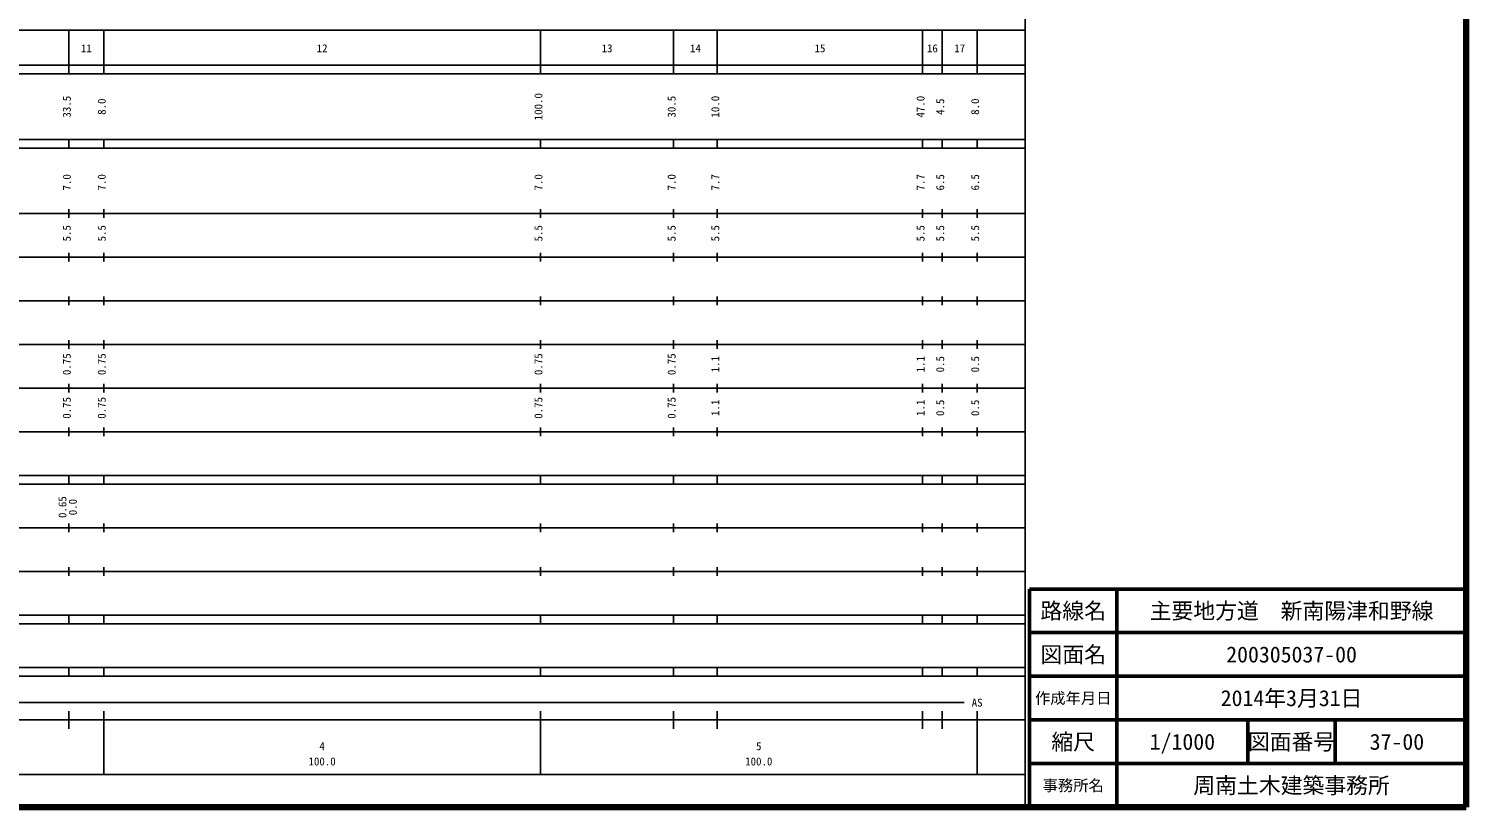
# Model space of a CAD drawing. Units: millimetres on the paper, enlarged 1000 times. Extents: x 40000 to 680000, y 20000 to 380000.
# Drawn here: x 350828 to 680000, y 20000 to 198357 of the extents above; entities that cross this region are included whole.
import ezdxf
from ezdxf.enums import TextEntityAlignment as Align

# ---------------------------------------------------------------- set-up
doc = ezdxf.new("R2010")
doc.units = ezdxf.units.MM
doc.header["$LTSCALE"] = 1000
for name, color, linetype, lineweight in [('M-TTL', 2, 'Continuous', 140), ('M-TTL-BAND', 7, 'Continuous', 25), ('M-TTL-FRAM', 2, 'Continuous', 50), ('M-TTL-LINE', 7, 'Continuous', 50)]:
    doc.layers.add(name, color=color, linetype=linetype, lineweight=lineweight)
doc.layers.add('M-TTL-TXT', color=7, linetype='Continuous')
doc.styles.add('ＭＳ ゴシック', font='')
doc.styles.get('ＭＳ ゴシック').set_extended_font_data('MS Gothic')

msp = doc.modelspace()

# ---------------------------------------------------------------- linework, layer by layer
at = {"layer": 'M-TTL'}
for p, q in [((680000, 20000), (680000, 380000)), ((40000, 20000), (680000, 20000))]:
    msp.add_line(p, q, dxfattribs=at)
at = {"layer": 'M-TTL-BAND'}
for p, q in [((579000, 20000), (579000, 370000)), ((68000, 198000), (579000, 198000)), ((360000, 188000), (360000, 198000)), ((368000, 188000), (368000, 198000)), ((468000, 188000), (468000, 198000)), ((498500, 188000), (498500, 198000)), ((508500, 188000), (508500, 198000)), ((555500, 188000), (555500, 198000)), ((560000, 188000), (560000, 198000)), ((568000, 188000), (568000, 198000)), ((40000, 190000), (579000, 190000)), ((40000, 188000), (579000, 188000)), ((40000, 173000), (579000, 173000)), ((360000, 171000), (360000, 173000)), ((368000, 171000), (368000, 173000)), ((468000, 171000), (468000, 173000)), ((498500, 171000), (498500, 173000)), ((508500, 171000), (508500, 173000)), ((555500, 171000), (555500, 173000)), ((560000, 171000), (560000, 173000)), ((568000, 171000), (568000, 173000)), ((40000, 171000), (579000, 171000)), ((40000, 156000), (579000, 156000)), ((360000, 155000), (360000, 157000)), ((368000, 155000), (368000, 157000)), ((468000, 155000), (468000, 157000)), ((498500, 155000), (498500, 157000)), ((508500, 155000), (508500, 157000)), ((555500, 155000), (555500, 157000)), ((560000, 155000), (560000, 157000)), ((568000, 155000), (568000, 157000)), ((46000, 146000), (579000, 146000)), ((360000, 145000), (360000, 147000)), ((368000, 145000), (368000, 147000)), ((468000, 145000), (468000, 147000)), ((498500, 145000), (498500, 147000)), ((508500, 145000), (508500, 147000)), ((555500, 145000), (555500, 147000)), ((560000, 145000), (560000, 147000)), ((568000, 145000), (568000, 147000)), ((52000, 136000), (579000, 136000)), ((360000, 135000), (360000, 137000)), ((368000, 135000), (368000, 137000)), ((468000, 135000), (468000, 137000)), ((498500, 135000), (498500, 137000)), ((508500, 135000), (508500, 137000)), ((555500, 135000), (555500, 137000)), ((560000, 135000), (560000, 137000)), ((568000, 135000), (568000, 137000)), ((46000, 126000), (579000, 126000)), ((360000, 125000), (360000, 127000)), ((368000, 125000), (368000, 127000)), ((468000, 125000), (468000, 127000)), ((498500, 125000), (498500, 127000)), ((508500, 125000), (508500, 127000)), ((555500, 125000), (555500, 127000)), ((560000, 125000), (560000, 127000)), ((568000, 125000), (568000, 127000)), ((52000, 116000), (579000, 116000)), ((360000, 115000), (360000, 117000)), ((368000, 115000), (368000, 117000)), ((468000, 115000), (468000, 117000)), ((498500, 115000), (498500, 117000)), ((508500, 115000), (508500, 117000)), ((555500, 115000), (555500, 117000)), ((560000, 115000), (560000, 117000)), ((568000, 115000), (568000, 117000)), ((46000, 106000), (579000, 106000)), ((360000, 105000), (360000, 107000)), ((368000, 105000), (368000, 107000)), ((468000, 105000), (468000, 107000)), ((498500, 105000), (498500, 107000)), ((508500, 105000), (508500, 107000)), ((555500, 105000), (555500, 107000)), ((560000, 105000), (560000, 107000)), ((568000, 105000), (568000, 107000)), ((40000, 96000), (579000, 96000)), ((360000, 94000), (360000, 96000)), ((368000, 94000), (368000, 96000)), ((468000, 94000), (468000, 96000)), ((498500, 94000), (498500, 96000)), ((508500, 94000), (508500, 96000)), ((555500, 94000), (555500, 96000)), ((560000, 94000), (560000, 96000)), ((568000, 94000), (568000, 96000)), ((40000, 94000), (579000, 94000)), ((49000, 84000), (579000, 84000)), ((360000, 83000), (360000, 85000)), ((368000, 83000), (368000, 85000)), ((468000, 83000), (468000, 85000)), ((498500, 83000), (498500, 85000)), ((508500, 83000), (508500, 85000)), ((555500, 83000), (555500, 85000)), ((560000, 83000), (560000, 85000)), ((568000, 83000), (568000, 85000)), ((40000, 74000), (579000, 74000)), ((360000, 73000), (360000, 75000)), ((368000, 73000), (368000, 75000)), ((468000, 73000), (468000, 75000)), ((498500, 73000), (498500, 75000)), ((508500, 73000), (508500, 75000)), ((555500, 73000), (555500, 75000)), ((560000, 73000), (560000, 75000)), ((568000, 73000), (568000, 75000)), ((40000, 64000), (579000, 64000)), ((360000, 62000), (360000, 64000)), ((368000, 62000), (368000, 64000)), ((468000, 62000), (468000, 64000)), ((498500, 62000), (498500, 64000)), ((508500, 62000), (508500, 64000)), ((555500, 62000), (555500, 64000)), ((560000, 62000), (560000, 64000)), ((568000, 62000), (568000, 64000)), ((40000, 62000), (579000, 62000)), ((40000, 52000), (579000, 52000)), ((40000, 50000), (579000, 50000)), ((360000, 50000), (360000, 52000)), ((368000, 50000), (368000, 52000)), ((468000, 50000), (468000, 52000)), ((498500, 50000), (498500, 52000)), ((508500, 50000), (508500, 52000)), ((555500, 50000), (555500, 52000)), ((560000, 50000), (560000, 52000)), ((568000, 50000), (568000, 52000)), ((71000, 44000), (565000, 44000)), ((40000, 40000), (579000, 40000)), ((360000, 38000), (360000, 42000)), ((368000, 27500), (368000, 42000)), ((468000, 27500), (468000, 42000)), ((498500, 38000), (498500, 42000)), ((508500, 38000), (508500, 42000)), ((555500, 38000), (555500, 42000)), ((560000, 38000), (560000, 42000)), ((568000, 27500), (568000, 42000)), ((68000, 27500), (579000, 27500))]:
    msp.add_line(p, q, dxfattribs=at)
at = {"layer": 'M-TTL-FRAM'}
for p, q in [((680000, 70000), (580000, 70000)), ((580000, 70000), (580000, 20000))]:
    msp.add_line(p, q, dxfattribs=at)
at = {"layer": 'M-TTL-LINE'}
for p, q in [((600000, 70000), (600000, 20000)), ((680000, 60000), (580000, 60000)), ((680000, 50000), (580000, 50000)), ((680000, 40000), (580000, 40000)), ((630000, 40000), (630000, 30000)), ((650000, 40000), (650000, 30000)), ((680000, 30000), (580000, 30000))]:
    msp.add_line(p, q, dxfattribs=at)

# ---------------------------------------------------------------- texts
at = {"layer": 'M-TTL-BAND', "style": 'ＭＳ ゴシック'}
for s, p in [('11', (364000, 192405)), ('12', (418000, 192405)), ('13', (483250, 192405)), ('14', (503500, 192405)), ('15', (532000, 192405)), ('16', (557750, 192405)), ('17', (564000, 192405)), ('AS', (568000, 42500)), ('4', (418000, 32523)), ('5', (518000, 32523)), ('100.0', (418000, 29033)), ('100.0', (518000, 29033))]:
    msp.add_text(s, height=1833, dxfattribs=at).set_placement(p, align=Align.BOTTOM_CENTER)
for s, p in [('33.5', (361000, 180500)), ('8.0', (369000, 180500)), ('100.0', (469000, 180500)), ('30.5', (499500, 180500)), ('10.0', (509500, 180500)), ('47.0', (556500, 180500)), ('4.5', (561000, 180500)), ('8.0', (569000, 180500)), ('7.0', (361000, 163174)), ('7.0', (369000, 163174)), ('7.0', (469000, 163174)), ('7.0', (499500, 163174)), ('7.7', (509500, 163174)), ('7.7', (556500, 163174)), ('6.5', (561000, 163174)), ('6.5', (569000, 163174)), ('5.5', (361000, 151500)), ('5.5', (369000, 151500)), ('5.5', (469000, 151500)), ('5.5', (499500, 151500)), ('5.5', (509500, 151500)), ('5.5', (556500, 151500)), ('5.5', (561000, 151500)), ('5.5', (569000, 151500)), ('0.75', (361000, 121500)), ('0.75', (369000, 121500)), ('0.75', (469000, 121500)), ('0.75', (499500, 121500)), ('1.1', (509500, 121500)), ('1.1', (556500, 121500)), ('0.5', (561000, 121500)), ('0.5', (569000, 121500)), ('0.75', (361000, 111500)), ('0.75', (369000, 111500)), ('0.75', (469000, 111500)), ('0.75', (499500, 111500)), ('1.1', (509500, 111500)), ('1.1', (556500, 111500)), ('0.5', (561000, 111500)), ('0.5', (569000, 111500)), ('0.65', (360000, 88764)), ('0.0', (362370, 88764))]:
    msp.add_text(s, height=1833, rotation=90, dxfattribs=at).set_placement(p, align=Align.BOTTOM_CENTER)
at = {"layer": 'M-TTL-TXT', "style": 'ＭＳ ゴシック'}
for s, height, p in [('路線名', 3666, (590000, 65000)), ('路線名', 3666, (590000, 65000)), ('主要地方道\u3000新南陽津和野線', 3666, (640000, 65000)), ('図面名', 3666, (590000, 55000)), ('図面名', 3666, (590000, 55000)), ('200305037-00', 3666, (640000, 55000)), ('作成年月日', 2566, (590000, 45000)), ('作成年月日', 2566, (590000, 45000)), ('2014年3月31日', 3666, (640000, 45000)), ('縮尺', 3666, (590000, 35000)), ('縮尺', 3666, (590000, 35000)), ('1/1000', 3666, (615000, 35000)), ('図面番号', 3666, (640000, 35000)), ('図面番号', 3666, (640000, 35000)), ('37-00', 3666, (664125, 35000)), ('事務所名', 2566, (590000, 25000)), ('事務所名', 2566, (590000, 25000)), ('周南土木建築事務所', 3666, (640000, 25000))]:
    msp.add_text(s, height=height, dxfattribs=at).set_placement(p, align=Align.MIDDLE_CENTER)

doc.saveas('drawing.dxf')
